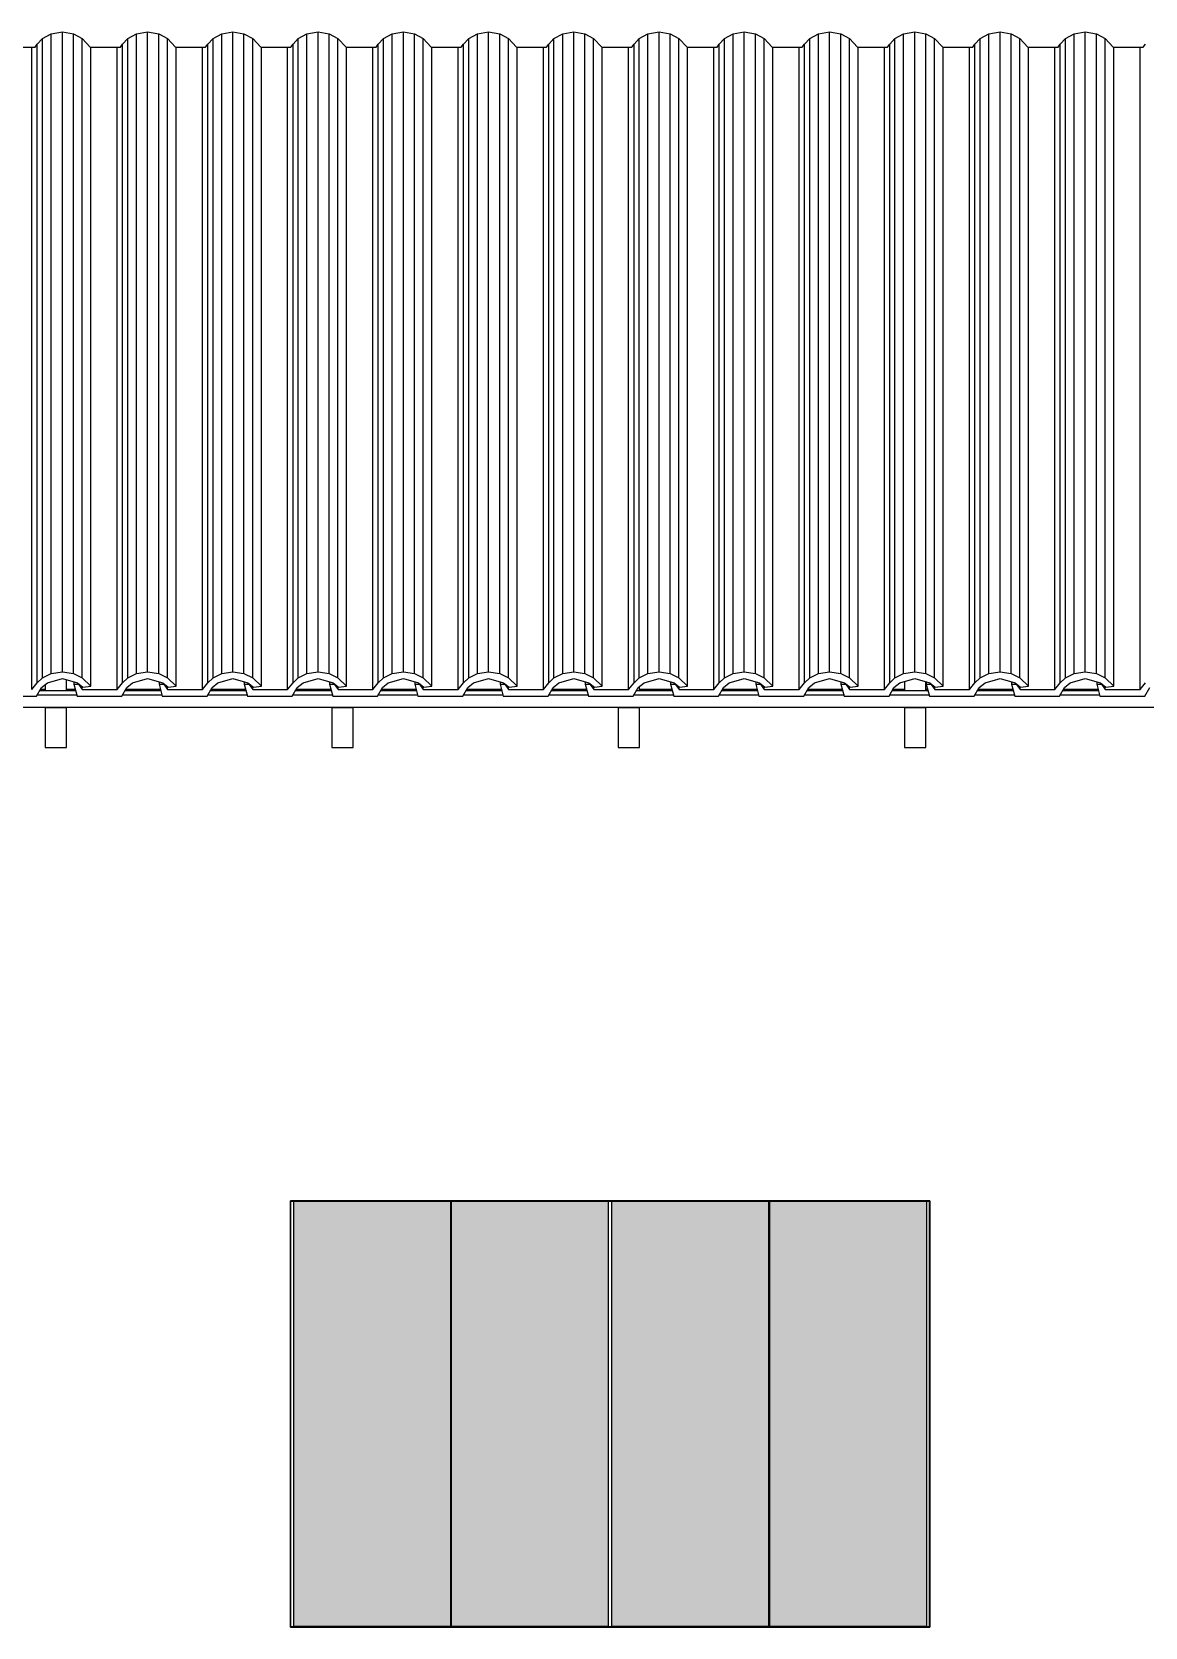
# Model space of a CAD drawing. Header units: metres. Extents: x 49 to 320, y -91 to 27.
# Drawn here: x 165.702 to 168.314, y -3.249 to 0.493 of the extents above; entities that cross this region are included whole.
import ezdxf

# ---------------------------------------------------------------- set-up
doc = ezdxf.new("R2010")
doc.units = ezdxf.units.M
doc.header["$LTSCALE"] = 0.2
doc.layers.add('ARQ-___-___-VST', color=9, linetype='Continuous')

msp = doc.modelspace()

# ---------------------------------------------------------------- hatches: boundary and pattern name
at = {"layer": 'ARQ-___-___-VST'}
h = msp.add_hatch(dxfattribs=at)
h.set_pattern_fill('VIDRO', color=256, scale=0.3, style=0)
h.set_pattern_definition([(60, (-61.96104, -33.99786), (-0.2249934, 0.1299), [0.084, -0.216]), (60, (-61.92504, -33.98286), (-0.2249934, 0.1299), [0.036, -0.264]), (60, (-61.96104, -33.98286), (-0.2249934, 0.1299), [0.06, -0.24]), (60, (-61.94304, -33.99786), (-0.2249934, 0.1299), [0.075, -0.225]), (60, (-61.96104, -34.01286), (-0.2249934, 0.1299), [0.12, -0.18]), (60, (-61.96104, -33.96786), (-0.2249934, 0.1299), [0.03, -0.27])])
h.paths.add_polyline_path([(178.6319, -2.2509), (178.2626, -2.2509), (178.2626, -3.2469), (178.6319, -3.2469)])
h.paths.add_polyline_path([(177.8924, -3.2469), (178.2616, -3.2469), (178.2616, -2.2509), (177.8924, -2.2509)])
h.paths.add_polyline_path([(177.8854, -2.2509), (177.5161, -2.2509), (177.5161, -3.2469), (177.8854, -3.2469)])
h.paths.add_polyline_path([(177.1459, -3.2469), (177.5151, -3.2469), (177.5151, -2.2509), (177.1459, -2.2509)])
h.paths.add_polyline_path([(175.6844, -2.2509), (175.3151, -2.2509), (175.3151, -3.2469), (175.6844, -3.2469)])
h.paths.add_polyline_path([(175.3141, -2.2509), (174.9449, -2.2509), (174.9449, -3.2469), (175.3141, -3.2469)])
h.paths.add_polyline_path([(174.5686, -3.2469), (174.9379, -3.2469), (174.9379, -2.2509), (174.5686, -2.2509)])
h.paths.add_polyline_path([(174.1984, -3.2469), (174.5676, -3.2469), (174.5676, -2.2509), (174.1984, -2.2509)])
h.paths.add_polyline_path([(167.8019, -2.2509), (167.4326, -2.2509), (167.4326, -3.2469), (167.8019, -3.2469)])
h.paths.add_polyline_path([(167.0624, -3.2469), (167.4316, -3.2469), (167.4316, -2.2509), (167.0624, -2.2509)])
h.paths.add_polyline_path([(166.6861, -3.2469), (167.0554, -3.2469), (167.0554, -2.2509), (166.6861, -2.2509)])
h.paths.add_polyline_path([(166.6851, -2.2509), (166.3159, -2.2509), (166.3159, -3.2469), (166.6851, -3.2469)])
h.paths.add_polyline_path([(164.8169, -2.2509), (164.4476, -2.2509), (164.4476, -3.2469), (164.8169, -3.2469)])
h.paths.add_polyline_path([(164.0774, -3.2469), (164.4466, -3.2469), (164.4466, -2.2509), (164.0774, -2.2509)])
h.paths.add_polyline_path([(164.0704, -2.2509), (163.7011, -2.2509), (163.7011, -3.2469), (164.0704, -3.2469)])
h.paths.add_polyline_path([(163.3309, -3.2469), (163.7001, -3.2469), (163.7001, -2.2509), (163.3309, -2.2509)])
h.paths.add_polyline_path([(161.2669, -2.2509), (160.8976, -2.2509), (160.8976, -3.2469), (161.2669, -3.2469)])
h.paths.add_polyline_path([(160.8966, -2.2509), (160.5274, -2.2509), (160.5274, -3.2469), (160.8966, -3.2469)])
h.paths.add_polyline_path([(160.1511, -3.2469), (160.5204, -3.2469), (160.5204, -2.2509), (160.1511, -2.2509)])
h.paths.add_polyline_path([(160.1501, -2.2509), (159.7809, -2.2509), (159.7809, -3.2469), (160.1501, -3.2469)])
h.paths.add_polyline_path([(157.9126, -3.2469), (158.2819, -3.2469), (158.2819, -2.2509), (157.9126, -2.2509)])
h.paths.add_polyline_path([(157.9116, -2.2509), (157.5424, -2.2509), (157.5424, -3.2469), (157.9116, -3.2469)])
h.paths.add_polyline_path([(157.5354, -2.2509), (157.1661, -2.2509), (157.1661, -3.2469), (157.5354, -3.2469)])
h.paths.add_polyline_path([(157.1651, -2.2509), (156.7959, -2.2509), (156.7959, -3.2469), (157.1651, -3.2469)])
h.paths.add_polyline_path([(150.3994, -2.2509), (150.0301, -2.2509), (150.0301, -3.2469), (150.3994, -3.2469)])
h.paths.add_polyline_path([(150.0291, -2.2509), (149.6599, -2.2509), (149.6599, -3.2469), (150.0291, -3.2469)])
h.paths.add_polyline_path([(149.6529, -2.2509), (149.2836, -2.2509), (149.2836, -3.2469), (149.6529, -3.2469)])
h.paths.add_polyline_path([(149.2826, -2.2509), (148.9134, -2.2509), (148.9134, -3.2469), (149.2826, -3.2469)])
h.paths.add_polyline_path([(147.4519, -2.2509), (147.0826, -2.2509), (147.0826, -3.2469), (147.4519, -3.2469)])
h.paths.add_polyline_path([(147.0816, -2.2509), (146.7124, -2.2509), (146.7124, -3.2469), (147.0816, -3.2469)])
h.paths.add_polyline_path([(146.7054, -2.2509), (146.3361, -2.2509), (146.3361, -3.2469), (146.7054, -3.2469)])
h.paths.add_polyline_path([(146.3351, -2.2509), (145.9659, -2.2509), (145.9659, -3.2469), (146.3351, -3.2469)])

# ---------------------------------------------------------------- linework, layer by layer
for p, q in [((165.7273, 0.4774), (165.7477, 0.4885)), ((165.7477, 0.4885), (165.7739, 0.4932)), ((165.7477, -1.012), (165.7477, 0.4885)), ((165.7739, -1.0079), (165.7739, 0.4932)), ((165.7739, 0.4932), (165.8, 0.4885)), ((165.8, -1.012), (165.8, 0.4885)), ((165.8, 0.4885), (165.8204, 0.4774)), ((165.9273, 0.4774), (165.9477, 0.4885)), ((165.9477, 0.4885), (165.9739, 0.4932)), ((165.9477, -1.012), (165.9477, 0.4885)), ((165.9739, -1.0079), (165.9739, 0.4932)), ((165.9739, 0.4932), (166, 0.4885)), ((166, -1.012), (166, 0.4885)), ((166, 0.4885), (166.0204, 0.4774)), ((166.1273, 0.4774), (166.1477, 0.4885)), ((166.1477, 0.4885), (166.1739, 0.4932)), ((166.1477, -1.012), (166.1477, 0.4885)), ((166.1739, -1.0079), (166.1739, 0.4932)), ((166.1739, 0.4932), (166.2, 0.4885)), ((166.2, -1.012), (166.2, 0.4885)), ((166.2, 0.4885), (166.2204, 0.4774)), ((166.3273, 0.4774), (166.3477, 0.4885)), ((166.3477, 0.4885), (166.3739, 0.4932)), ((166.3477, -1.012), (166.3477, 0.4885)), ((166.3739, -1.0079), (166.3739, 0.4932)), ((166.3739, 0.4932), (166.4, 0.4885)), ((166.4, -1.012), (166.4, 0.4885)), ((166.4, 0.4885), (166.4204, 0.4774)), ((166.5273, 0.4774), (166.5477, 0.4885)), ((166.5477, 0.4885), (166.5739, 0.4932)), ((166.5477, -1.012), (166.5477, 0.4885)), ((166.5739, -1.0079), (166.5739, 0.4932)), ((166.5739, 0.4932), (166.6, 0.4885)), ((166.6, -1.012), (166.6, 0.4885)), ((166.6, 0.4885), (166.6204, 0.4774)), ((166.7273, 0.4774), (166.7477, 0.4885)), ((166.7477, 0.4885), (166.7739, 0.4932)), ((166.7477, -1.012), (166.7477, 0.4885)), ((166.7739, -1.0079), (166.7739, 0.4932)), ((166.7739, 0.4932), (166.8, 0.4885)), ((166.8, -1.012), (166.8, 0.4885)), ((166.8, 0.4885), (166.8204, 0.4774)), ((166.9273, 0.4774), (166.9477, 0.4885)), ((166.9477, 0.4885), (166.9739, 0.4932)), ((166.9477, -1.012), (166.9477, 0.4885)), ((166.9739, -1.0079), (166.9739, 0.4932)), ((166.9739, 0.4932), (167, 0.4885)), ((167, -1.012), (167, 0.4885)), ((167, 0.4885), (167.0204, 0.4774)), ((167.1273, 0.4774), (167.1477, 0.4885)), ((167.1477, 0.4885), (167.1739, 0.4932)), ((167.1477, -1.012), (167.1477, 0.4885)), ((167.1739, -1.0079), (167.1739, 0.4932)), ((167.1739, 0.4932), (167.2, 0.4885)), ((167.2, -1.012), (167.2, 0.4885)), ((167.2, 0.4885), (167.2204, 0.4774)), ((167.3273, 0.4774), (167.3477, 0.4885)), ((167.3477, 0.4885), (167.3739, 0.4932)), ((167.3477, -1.012), (167.3477, 0.4885)), ((167.3739, -1.0079), (167.3739, 0.4932)), ((167.3739, 0.4932), (167.4, 0.4885)), ((167.4, -1.012), (167.4, 0.4885)), ((167.4, 0.4885), (167.4204, 0.4774)), ((167.5273, 0.4774), (167.5477, 0.4885)), ((167.5477, 0.4885), (167.5739, 0.4932)), ((167.5477, -1.012), (167.5477, 0.4885)), ((167.5739, -1.0079), (167.5739, 0.4932)), ((167.5739, 0.4932), (167.6, 0.4885)), ((167.6, -1.012), (167.6, 0.4885)), ((167.6, 0.4885), (167.6204, 0.4774)), ((167.7273, 0.4774), (167.7477, 0.4885)), ((167.7477, 0.4885), (167.7739, 0.4932)), ((167.7477, -1.012), (167.7477, 0.4885)), ((167.7739, -1.0079), (167.7739, 0.4932)), ((167.7739, 0.4932), (167.8, 0.4885)), ((167.8, -1.012), (167.8, 0.4885)), ((167.8, 0.4885), (167.8204, 0.4774)), ((167.9273, 0.4774), (167.9477, 0.4885)), ((167.9477, 0.4885), (167.9739, 0.4932)), ((167.9477, -1.012), (167.9477, 0.4885)), ((167.9739, -1.0079), (167.9739, 0.4932)), ((167.9739, 0.4932), (168, 0.4885)), ((168, -1.012), (168, 0.4885)), ((168, 0.4885), (168.0204, 0.4774)), ((168.1273, 0.4774), (168.1477, 0.4885)), ((168.1477, 0.4885), (168.1739, 0.4932)), ((168.1477, -1.012), (168.1477, 0.4885)), ((168.1739, -1.0079), (168.1739, 0.4932)), ((168.1739, 0.4932), (168.2, 0.4885)), ((168.2, -1.012), (168.2, 0.4885)), ((168.2, 0.4885), (168.2204, 0.4774)), ((165.6394, 0.4571), (165.7099, 0.4571)), ((165.7024, -1.0494), (165.7024, 0.4571)), ((165.7099, 0.4571), (165.7151, 0.4644)), ((165.7151, 0.4644), (165.7273, 0.4774)), ((165.7151, -1.0335), (165.7151, 0.4644)), ((165.7273, -1.0219), (165.7273, 0.4774)), ((165.8204, -1.0219), (165.8204, 0.4774)), ((165.8204, 0.4774), (165.8394, 0.4571)), ((165.8394, 0.4571), (165.9099, 0.4571)), ((165.8407, -1.0413), (165.8407, 0.4571)), ((165.9024, -1.0494), (165.9024, 0.4571)), ((165.9099, 0.4571), (165.9151, 0.4644)), ((165.9151, 0.4644), (165.9273, 0.4774)), ((165.9151, -1.0335), (165.9151, 0.4644)), ((165.9273, -1.0219), (165.9273, 0.4774)), ((166.0204, -1.0219), (166.0204, 0.4774)), ((166.0204, 0.4774), (166.0394, 0.4571)), ((166.0394, 0.4571), (166.1099, 0.4571)), ((166.0407, -1.0413), (166.0407, 0.4571)), ((166.1024, -1.0494), (166.1024, 0.4571)), ((166.1099, 0.4571), (166.1151, 0.4644)), ((166.1151, 0.4644), (166.1273, 0.4774)), ((166.1151, -1.0335), (166.1151, 0.4644)), ((166.1273, -1.0219), (166.1273, 0.4774)), ((166.2204, -1.0219), (166.2204, 0.4774)), ((166.2204, 0.4774), (166.2394, 0.4571)), ((166.2394, 0.4571), (166.3099, 0.4571)), ((166.2407, -1.0413), (166.2407, 0.4571)), ((166.3024, -1.0494), (166.3024, 0.4571)), ((166.3099, 0.4571), (166.3151, 0.4644)), ((166.3151, 0.4644), (166.3273, 0.4774)), ((166.3151, -1.0335), (166.3151, 0.4644)), ((166.3273, -1.0219), (166.3273, 0.4774)), ((166.4204, -1.0219), (166.4204, 0.4774)), ((166.4204, 0.4774), (166.4394, 0.4571)), ((166.4394, 0.4571), (166.5099, 0.4571)), ((166.4407, -1.0413), (166.4407, 0.4571)), ((166.5024, -1.0494), (166.5024, 0.4571)), ((166.5099, 0.4571), (166.5151, 0.4644)), ((166.5151, 0.4644), (166.5273, 0.4774)), ((166.5151, -1.0335), (166.5151, 0.4644)), ((166.5273, -1.0219), (166.5273, 0.4774)), ((166.6204, -1.0219), (166.6204, 0.4774)), ((166.6204, 0.4774), (166.6394, 0.4571)), ((166.6394, 0.4571), (166.7099, 0.4571)), ((166.6407, -1.0413), (166.6407, 0.4571)), ((166.7024, -1.0494), (166.7024, 0.4571)), ((166.7099, 0.4571), (166.7151, 0.4644)), ((166.7151, 0.4644), (166.7273, 0.4774)), ((166.7151, -1.0335), (166.7151, 0.4644)), ((166.7273, -1.0219), (166.7273, 0.4774)), ((166.8204, -1.0219), (166.8204, 0.4774)), ((166.8204, 0.4774), (166.8394, 0.4571)), ((166.8394, 0.4571), (166.9099, 0.4571)), ((166.8407, -1.0413), (166.8407, 0.4571)), ((166.9024, -1.0494), (166.9024, 0.4571)), ((166.9099, 0.4571), (166.9151, 0.4644)), ((166.9151, 0.4644), (166.9273, 0.4774)), ((166.9151, -1.0335), (166.9151, 0.4644)), ((166.9273, -1.0219), (166.9273, 0.4774)), ((167.0204, -1.0219), (167.0204, 0.4774)), ((167.0204, 0.4774), (167.0394, 0.4571)), ((167.0394, 0.4571), (167.1099, 0.4571)), ((167.0407, -1.0413), (167.0407, 0.4571)), ((167.1024, -1.0494), (167.1024, 0.4571)), ((167.1099, 0.4571), (167.1151, 0.4644)), ((167.1151, 0.4644), (167.1273, 0.4774)), ((167.1151, -1.0335), (167.1151, 0.4644)), ((167.1273, -1.0219), (167.1273, 0.4774)), ((167.2204, -1.0219), (167.2204, 0.4774)), ((167.2204, 0.4774), (167.2394, 0.4571)), ((167.2394, 0.4571), (167.3099, 0.4571)), ((167.2407, -1.0413), (167.2407, 0.4571)), ((167.3024, -1.0494), (167.3024, 0.4571)), ((167.3099, 0.4571), (167.3151, 0.4644)), ((167.3151, 0.4644), (167.3273, 0.4774)), ((167.3151, -1.0335), (167.3151, 0.4644)), ((167.3273, -1.0219), (167.3273, 0.4774)), ((167.4204, -1.0219), (167.4204, 0.4774)), ((167.4204, 0.4774), (167.4394, 0.4571)), ((167.4394, 0.4571), (167.5099, 0.4571)), ((167.4407, -1.0413), (167.4407, 0.4571)), ((167.5024, -1.0494), (167.5024, 0.4571)), ((167.5099, 0.4571), (167.5151, 0.4644)), ((167.5151, 0.4644), (167.5273, 0.4774)), ((167.5151, -1.0335), (167.5151, 0.4644)), ((167.5273, -1.0219), (167.5273, 0.4774)), ((167.6204, -1.0219), (167.6204, 0.4774)), ((167.6204, 0.4774), (167.6394, 0.4571)), ((167.6394, 0.4571), (167.7099, 0.4571)), ((167.6407, -1.0413), (167.6407, 0.4571)), ((167.7024, -1.0494), (167.7024, 0.4571)), ((167.7099, 0.4571), (167.7151, 0.4644)), ((167.7151, 0.4644), (167.7273, 0.4774)), ((167.7151, -1.0335), (167.7151, 0.4644)), ((167.7273, -1.0219), (167.7273, 0.4774)), ((167.8204, -1.0219), (167.8204, 0.4774)), ((167.8204, 0.4774), (167.8394, 0.4571)), ((167.8394, 0.4571), (167.9099, 0.4571)), ((167.8407, -1.0413), (167.8407, 0.4571)), ((167.9024, -1.0494), (167.9024, 0.4571)), ((167.9099, 0.4571), (167.9151, 0.4644)), ((167.9151, 0.4644), (167.9273, 0.4774)), ((167.9151, -1.0335), (167.9151, 0.4644)), ((167.9273, -1.0219), (167.9273, 0.4774)), ((168.0204, -1.0219), (168.0204, 0.4774)), ((168.0204, 0.4774), (168.0394, 0.4571)), ((168.0394, 0.4571), (168.1099, 0.4571)), ((168.0407, -1.0413), (168.0407, 0.4571)), ((168.1024, -1.0494), (168.1024, 0.4571)), ((168.1099, 0.4571), (168.1151, 0.4644)), ((168.1151, 0.4644), (168.1273, 0.4774)), ((168.1151, -1.0335), (168.1151, 0.4644)), ((168.1273, -1.0219), (168.1273, 0.4774)), ((168.2204, -1.0219), (168.2204, 0.4774)), ((168.2204, 0.4774), (168.2394, 0.4571)), ((168.2394, 0.4571), (168.3099, 0.4571)), ((168.2407, -1.0413), (168.2407, 0.4571)), ((168.3024, -1.0494), (168.3024, 0.4571)), ((168.3099, 0.4571), (168.3151, 0.4644)), ((165.7477, -1.012), (165.7739, -1.0079)), ((165.7739, -1.0079), (165.8, -1.012)), ((165.9477, -1.012), (165.9739, -1.0079)), ((165.9739, -1.0079), (166, -1.012)), ((166.1477, -1.012), (166.1739, -1.0079)), ((166.1739, -1.0079), (166.2, -1.012)), ((166.3477, -1.012), (166.3739, -1.0079)), ((166.3739, -1.0079), (166.4, -1.012)), ((166.5477, -1.012), (166.5739, -1.0079)), ((166.5739, -1.0079), (166.6, -1.012)), ((166.7477, -1.012), (166.7739, -1.0079)), ((166.7739, -1.0079), (166.8, -1.012)), ((166.9477, -1.012), (166.9739, -1.0079)), ((166.9739, -1.0079), (167, -1.012)), ((167.1477, -1.012), (167.1739, -1.0079)), ((167.1739, -1.0079), (167.2, -1.012)), ((167.3477, -1.012), (167.3739, -1.0079)), ((167.3739, -1.0079), (167.4, -1.012)), ((167.5477, -1.012), (167.5739, -1.0079)), ((167.5739, -1.0079), (167.6, -1.012)), ((167.7477, -1.012), (167.7739, -1.0079)), ((167.7739, -1.0079), (167.8, -1.012)), ((167.9477, -1.012), (167.9739, -1.0079)), ((167.9739, -1.0079), (168, -1.012)), ((168.1477, -1.012), (168.1739, -1.0079)), ((168.1739, -1.0079), (168.2, -1.012)), ((165.7024, -1.0494), (165.7151, -1.0335)), ((165.7134, -1.065), (165.725, -1.0451)), ((165.7151, -1.0335), (165.7273, -1.0219)), ((165.725, -1.0451), (165.7386, -1.0335)), ((165.7273, -1.0219), (165.7477, -1.012)), ((165.7339, -1.0375), (165.7339, -1.0523)), ((165.7386, -1.0335), (165.7739, -1.0234)), ((165.7739, -1.0234), (165.8092, -1.0335)), ((165.7839, -1.0523), (165.7839, -1.0263)), ((165.8, -1.012), (165.8204, -1.0219)), ((165.8007, -1.0311), (165.8007, -1.0371)), ((165.8007, -1.0371), (165.8082, -1.065)), ((165.8007, -1.0371), (165.8117, -1.0371)), ((165.8092, -1.0335), (165.822, -1.0442)), ((165.8117, -1.0371), (165.8117, -1.0356)), ((165.8117, -1.0371), (165.8207, -1.0494)), ((165.8204, -1.0219), (165.8407, -1.0413)), ((165.8207, -1.0494), (165.8207, -1.0431)), ((165.822, -1.0442), (165.8407, -1.0413)), ((165.9024, -1.0494), (165.9151, -1.0335)), ((165.9134, -1.065), (165.925, -1.0451)), ((165.9151, -1.0335), (165.9273, -1.0219)), ((165.925, -1.0451), (165.9386, -1.0335)), ((165.9273, -1.0219), (165.9477, -1.012)), ((165.9386, -1.0335), (165.9739, -1.0234)), ((165.9739, -1.0234), (166.0092, -1.0335)), ((166, -1.012), (166.0204, -1.0219)), ((166.0007, -1.0311), (166.0007, -1.0371)), ((166.0007, -1.0371), (166.0082, -1.065)), ((166.0007, -1.0371), (166.0117, -1.0371)), ((166.0092, -1.0335), (166.022, -1.0442)), ((166.0117, -1.0371), (166.0117, -1.0356)), ((166.0117, -1.0371), (166.0207, -1.0494)), ((166.0204, -1.0219), (166.0407, -1.0413)), ((166.0207, -1.0494), (166.0207, -1.0431)), ((166.022, -1.0442), (166.0407, -1.0413)), ((166.1024, -1.0494), (166.1151, -1.0335)), ((166.1134, -1.065), (166.125, -1.0451)), ((166.1151, -1.0335), (166.1273, -1.0219)), ((166.125, -1.0451), (166.1386, -1.0335)), ((166.1273, -1.0219), (166.1477, -1.012)), ((166.1386, -1.0335), (166.1739, -1.0234)), ((166.1739, -1.0234), (166.2092, -1.0335)), ((166.2, -1.012), (166.2204, -1.0219)), ((166.2007, -1.0311), (166.2007, -1.0371)), ((166.2007, -1.0371), (166.2082, -1.065)), ((166.2007, -1.0371), (166.2117, -1.0371)), ((166.2092, -1.0335), (166.222, -1.0442)), ((166.2117, -1.0371), (166.2117, -1.0356)), ((166.2117, -1.0371), (166.2207, -1.0494)), ((166.2204, -1.0219), (166.2407, -1.0413)), ((166.2207, -1.0494), (166.2207, -1.0431)), ((166.222, -1.0442), (166.2407, -1.0413)), ((166.3024, -1.0494), (166.3151, -1.0335)), ((166.3134, -1.065), (166.325, -1.0451)), ((166.3151, -1.0335), (166.3273, -1.0219)), ((166.325, -1.0451), (166.3386, -1.0335)), ((166.3273, -1.0219), (166.3477, -1.012)), ((166.3386, -1.0335), (166.3739, -1.0234)), ((166.3739, -1.0234), (166.4092, -1.0335)), ((166.4, -1.012), (166.4204, -1.0219)), ((166.4007, -1.0311), (166.4007, -1.0371)), ((166.4007, -1.0371), (166.4082, -1.065)), ((166.4007, -1.0371), (166.4117, -1.0371)), ((166.4092, -1.0335), (166.422, -1.0442)), ((166.4117, -1.0371), (166.4117, -1.0356)), ((166.4117, -1.0371), (166.4207, -1.0494)), ((166.4204, -1.0219), (166.4407, -1.0413)), ((166.4207, -1.0494), (166.4207, -1.0431)), ((166.422, -1.0442), (166.4407, -1.0413)), ((166.5024, -1.0494), (166.5151, -1.0335)), ((166.5134, -1.065), (166.525, -1.0451)), ((166.5151, -1.0335), (166.5273, -1.0219)), ((166.525, -1.0451), (166.5386, -1.0335)), ((166.5273, -1.0219), (166.5477, -1.012)), ((166.5386, -1.0335), (166.5739, -1.0234)), ((166.5739, -1.0234), (166.6092, -1.0335)), ((166.6, -1.012), (166.6204, -1.0219)), ((166.6007, -1.0311), (166.6007, -1.0371)), ((166.6007, -1.0371), (166.6082, -1.065)), ((166.6007, -1.0371), (166.6117, -1.0371)), ((166.6092, -1.0335), (166.622, -1.0442)), ((166.6117, -1.0371), (166.6117, -1.0356)), ((166.6117, -1.0371), (166.6207, -1.0494)), ((166.6204, -1.0219), (166.6407, -1.0413)), ((166.6207, -1.0494), (166.6207, -1.0431)), ((166.622, -1.0442), (166.6407, -1.0413)), ((166.7024, -1.0494), (166.7151, -1.0335)), ((166.7134, -1.065), (166.725, -1.0451)), ((166.7151, -1.0335), (166.7273, -1.0219)), ((166.725, -1.0451), (166.7386, -1.0335)), ((166.7273, -1.0219), (166.7477, -1.012)), ((166.7386, -1.0335), (166.7739, -1.0234)), ((166.7739, -1.0234), (166.8092, -1.0335)), ((166.8, -1.012), (166.8204, -1.0219)), ((166.8007, -1.0311), (166.8007, -1.0371)), ((166.8007, -1.0371), (166.8082, -1.065)), ((166.8007, -1.0371), (166.8117, -1.0371)), ((166.8092, -1.0335), (166.822, -1.0442)), ((166.8117, -1.0371), (166.8117, -1.0356)), ((166.8117, -1.0371), (166.8207, -1.0494)), ((166.8204, -1.0219), (166.8407, -1.0413)), ((166.8207, -1.0494), (166.8207, -1.0431)), ((166.822, -1.0442), (166.8407, -1.0413)), ((166.9024, -1.0494), (166.9151, -1.0335)), ((166.9134, -1.065), (166.925, -1.0451)), ((166.9151, -1.0335), (166.9273, -1.0219)), ((166.925, -1.0451), (166.9386, -1.0335)), ((166.9273, -1.0219), (166.9477, -1.012)), ((166.9386, -1.0335), (166.9739, -1.0234)), ((166.9739, -1.0234), (167.0092, -1.0335)), ((167, -1.012), (167.0204, -1.0219)), ((167.0007, -1.0311), (167.0007, -1.0371)), ((167.0007, -1.0371), (167.0082, -1.065)), ((167.0007, -1.0371), (167.0117, -1.0371)), ((167.0092, -1.0335), (167.022, -1.0442)), ((167.0117, -1.0371), (167.0117, -1.0356)), ((167.0117, -1.0371), (167.0207, -1.0494)), ((167.0204, -1.0219), (167.0407, -1.0413)), ((167.0207, -1.0494), (167.0207, -1.0431)), ((167.022, -1.0442), (167.0407, -1.0413)), ((167.1024, -1.0494), (167.1151, -1.0335)), ((167.1134, -1.065), (167.125, -1.0451)), ((167.1151, -1.0335), (167.1273, -1.0219)), ((167.125, -1.0451), (167.1386, -1.0335)), ((167.1273, -1.0219), (167.1477, -1.012)), ((167.1279, -1.0523), (167.1279, -1.0426)), ((167.1386, -1.0335), (167.1739, -1.0234)), ((167.1739, -1.0234), (167.2092, -1.0335)), ((167.2, -1.012), (167.2204, -1.0219)), ((167.2007, -1.0311), (167.2007, -1.0371)), ((167.2007, -1.0371), (167.2082, -1.065)), ((167.2007, -1.0371), (167.2117, -1.0371)), ((167.2092, -1.0335), (167.222, -1.0442)), ((167.2117, -1.0371), (167.2117, -1.0356)), ((167.2117, -1.0371), (167.2207, -1.0494)), ((167.2204, -1.0219), (167.2407, -1.0413)), ((167.2207, -1.0494), (167.2207, -1.0431)), ((167.222, -1.0442), (167.2407, -1.0413)), ((167.3024, -1.0494), (167.3151, -1.0335)), ((167.3134, -1.065), (167.325, -1.0451)), ((167.3151, -1.0335), (167.3273, -1.0219)), ((167.325, -1.0451), (167.3386, -1.0335)), ((167.3273, -1.0219), (167.3477, -1.012)), ((167.3386, -1.0335), (167.3739, -1.0234)), ((167.3739, -1.0234), (167.4092, -1.0335)), ((167.4, -1.012), (167.4204, -1.0219)), ((167.4007, -1.0311), (167.4007, -1.0371)), ((167.4007, -1.0371), (167.4082, -1.065)), ((167.4007, -1.0371), (167.4117, -1.0371)), ((167.4092, -1.0335), (167.422, -1.0442)), ((167.4117, -1.0371), (167.4117, -1.0356)), ((167.4117, -1.0371), (167.4207, -1.0494)), ((167.4204, -1.0219), (167.4407, -1.0413)), ((167.4207, -1.0494), (167.4207, -1.0431)), ((167.422, -1.0442), (167.4407, -1.0413)), ((167.5024, -1.0494), (167.5151, -1.0335)), ((167.5134, -1.065), (167.525, -1.0451)), ((167.5151, -1.0335), (167.5273, -1.0219)), ((167.525, -1.0451), (167.5386, -1.0335)), ((167.5273, -1.0219), (167.5477, -1.012)), ((167.5386, -1.0335), (167.5739, -1.0234)), ((167.5739, -1.0234), (167.6092, -1.0335)), ((167.6, -1.012), (167.6204, -1.0219)), ((167.6007, -1.0311), (167.6007, -1.0371)), ((167.6007, -1.0371), (167.6082, -1.065)), ((167.6007, -1.0371), (167.6117, -1.0371)), ((167.6092, -1.0335), (167.622, -1.0442)), ((167.6117, -1.0371), (167.6117, -1.0356)), ((167.6117, -1.0371), (167.6207, -1.0494)), ((167.6204, -1.0219), (167.6407, -1.0413)), ((167.6207, -1.0494), (167.6207, -1.0431)), ((167.622, -1.0442), (167.6407, -1.0413)), ((167.7024, -1.0494), (167.7151, -1.0335)), ((167.7134, -1.065), (167.725, -1.0451)), ((167.7151, -1.0335), (167.7273, -1.0219)), ((167.725, -1.0451), (167.7386, -1.0335)), ((167.7273, -1.0219), (167.7477, -1.012)), ((167.7386, -1.0335), (167.7739, -1.0234)), ((167.7499, -1.0303), (167.7499, -1.0523)), ((167.7739, -1.0234), (167.8092, -1.0335)), ((167.7999, -1.0523), (167.7999, -1.0309)), ((167.8, -1.012), (167.8204, -1.0219)), ((167.8007, -1.0311), (167.8007, -1.0371)), ((167.8007, -1.0371), (167.8082, -1.065)), ((167.8007, -1.0371), (167.8117, -1.0371)), ((167.8092, -1.0335), (167.822, -1.0442)), ((167.8117, -1.0371), (167.8117, -1.0356)), ((167.8117, -1.0371), (167.8207, -1.0494)), ((167.8204, -1.0219), (167.8407, -1.0413)), ((167.8207, -1.0494), (167.8207, -1.0431)), ((167.822, -1.0442), (167.8407, -1.0413)), ((167.9024, -1.0494), (167.9151, -1.0335)), ((167.9134, -1.065), (167.925, -1.0451)), ((167.9151, -1.0335), (167.9273, -1.0219)), ((167.925, -1.0451), (167.9386, -1.0335)), ((167.9273, -1.0219), (167.9477, -1.012)), ((167.9386, -1.0335), (167.9739, -1.0234)), ((167.9739, -1.0234), (168.0092, -1.0335)), ((168, -1.012), (168.0204, -1.0219)), ((168.0007, -1.0311), (168.0007, -1.0371)), ((168.0007, -1.0371), (168.0082, -1.065)), ((168.0007, -1.0371), (168.0117, -1.0371)), ((168.0092, -1.0335), (168.022, -1.0442)), ((168.0117, -1.0371), (168.0117, -1.0356)), ((168.0117, -1.0371), (168.0207, -1.0494)), ((168.0204, -1.0219), (168.0407, -1.0413)), ((168.0207, -1.0494), (168.0207, -1.0431)), ((168.022, -1.0442), (168.0407, -1.0413)), ((168.1024, -1.0494), (168.1151, -1.0335)), ((168.1134, -1.065), (168.125, -1.0451)), ((168.1151, -1.0335), (168.1273, -1.0219)), ((168.125, -1.0451), (168.1386, -1.0335)), ((168.1273, -1.0219), (168.1477, -1.012)), ((168.1386, -1.0335), (168.1739, -1.0234)), ((168.1739, -1.0234), (168.2092, -1.0335)), ((168.2, -1.012), (168.2204, -1.0219)), ((168.2007, -1.0311), (168.2007, -1.0371)), ((168.2007, -1.0371), (168.2082, -1.065)), ((168.2007, -1.0371), (168.2117, -1.0371)), ((168.2092, -1.0335), (168.222, -1.0442)), ((168.2117, -1.0371), (168.2117, -1.0356)), ((168.2117, -1.0371), (168.2207, -1.0494)), ((168.2204, -1.0219), (168.2407, -1.0413)), ((168.2207, -1.0494), (168.2207, -1.0431)), ((168.222, -1.0442), (168.2407, -1.0413)), ((168.3024, -1.0494), (168.3151, -1.0335)), ((168.3134, -1.065), (168.325, -1.0451)), ((165.6082, -1.065), (165.7134, -1.065)), ((165.715, -1.0622), (165.8074, -1.0622)), ((165.8048, -1.0523), (165.7208, -1.0523)), ((165.7228, -1.0489), (165.7339, -1.0489)), ((165.7839, -1.0489), (165.8039, -1.0489)), ((165.8082, -1.065), (165.9134, -1.065)), ((165.8207, -1.0494), (165.9024, -1.0494)), ((165.915, -1.0622), (166.0074, -1.0622)), ((166.0048, -1.0523), (165.9208, -1.0523)), ((165.9228, -1.0489), (166.0039, -1.0489)), ((166.0082, -1.065), (166.1134, -1.065)), ((166.0207, -1.0494), (166.1024, -1.0494)), ((166.115, -1.0622), (166.2074, -1.0622)), ((166.2048, -1.0523), (166.1208, -1.0523)), ((166.1228, -1.0489), (166.2039, -1.0489)), ((166.2082, -1.065), (166.3134, -1.065)), ((166.2207, -1.0494), (166.3024, -1.0494)), ((166.315, -1.0622), (166.4074, -1.0622)), ((166.4048, -1.0523), (166.3208, -1.0523)), ((166.3228, -1.0489), (166.4039, -1.0489)), ((166.4082, -1.065), (166.5134, -1.065)), ((166.4207, -1.0494), (166.5024, -1.0494)), ((166.515, -1.0622), (166.6074, -1.0622)), ((166.6048, -1.0523), (166.5208, -1.0523)), ((166.5228, -1.0489), (166.6039, -1.0489)), ((166.6082, -1.065), (166.7134, -1.065)), ((166.6207, -1.0494), (166.7024, -1.0494)), ((166.715, -1.0622), (166.8074, -1.0622)), ((166.8048, -1.0523), (166.7208, -1.0523)), ((166.7228, -1.0489), (166.8039, -1.0489)), ((166.8082, -1.065), (166.9134, -1.065)), ((166.8207, -1.0494), (166.9024, -1.0494)), ((166.915, -1.0622), (167.0074, -1.0622)), ((167.0048, -1.0523), (166.9208, -1.0523)), ((166.9228, -1.0489), (167.0039, -1.0489)), ((167.0082, -1.065), (167.1134, -1.065)), ((167.0207, -1.0494), (167.1024, -1.0494)), ((167.115, -1.0622), (167.2074, -1.0622)), ((167.2048, -1.0523), (167.1208, -1.0523)), ((167.1279, -1.0489), (167.2039, -1.0489)), ((167.2082, -1.065), (167.3134, -1.065)), ((167.2207, -1.0494), (167.3024, -1.0494)), ((167.315, -1.0622), (167.4074, -1.0622)), ((167.4048, -1.0523), (167.3208, -1.0523)), ((167.3228, -1.0489), (167.4039, -1.0489)), ((167.4082, -1.065), (167.5134, -1.065)), ((167.4207, -1.0494), (167.5024, -1.0494)), ((167.515, -1.0622), (167.6074, -1.0622)), ((167.6048, -1.0523), (167.5208, -1.0523)), ((167.5228, -1.0489), (167.6039, -1.0489)), ((167.6082, -1.065), (167.7134, -1.065)), ((167.6207, -1.0494), (167.7024, -1.0494)), ((167.715, -1.0622), (167.8074, -1.0622)), ((167.8048, -1.0523), (167.7208, -1.0523)), ((167.7228, -1.0489), (167.7499, -1.0489)), ((167.7999, -1.0489), (167.8039, -1.0489)), ((167.8082, -1.065), (167.9134, -1.065)), ((167.8207, -1.0494), (167.9024, -1.0494)), ((167.915, -1.0622), (168.0074, -1.0622)), ((168.0048, -1.0523), (167.9208, -1.0523)), ((167.9228, -1.0489), (168.0039, -1.0489)), ((168.0082, -1.065), (168.1134, -1.065)), ((168.0207, -1.0494), (168.1024, -1.0494)), ((168.115, -1.0622), (168.2074, -1.0622)), ((168.2048, -1.0523), (168.1208, -1.0523)), ((168.1228, -1.0489), (168.2039, -1.0489)), ((168.2082, -1.065), (168.3134, -1.065)), ((168.2207, -1.0494), (168.3024, -1.0494)), ((162.3739, -1.0905), (169.1439, -1.0905)), ((165.7339, -1.0905), (165.7339, -1.0914)), ((165.7339, -1.0914), (165.7339, -1.1858)), ((165.7339, -1.0914), (165.7839, -1.0914)), ((165.7839, -1.0914), (165.7839, -1.0905)), ((165.7839, -1.1858), (165.7839, -1.0914)), ((166.4059, -1.0905), (166.4059, -1.0914)), ((166.4059, -1.0914), (166.4059, -1.1858)), ((166.4059, -1.0914), (166.4559, -1.0914)), ((166.4559, -1.0914), (166.4559, -1.0905)), ((166.4559, -1.1858), (166.4559, -1.0914)), ((167.0779, -1.0905), (167.0779, -1.0914)), ((167.0779, -1.0914), (167.0779, -1.1858)), ((167.0779, -1.0914), (167.1279, -1.0914)), ((167.1279, -1.0914), (167.1279, -1.0905)), ((167.1279, -1.1858), (167.1279, -1.0914)), ((167.7499, -1.0905), (167.7499, -1.0914)), ((167.7499, -1.0914), (167.7499, -1.1858)), ((167.7499, -1.0914), (167.7999, -1.0914)), ((167.7999, -1.0914), (167.7999, -1.0905)), ((167.7999, -1.1858), (167.7999, -1.0914)), ((165.7339, -1.1858), (165.7839, -1.1858)), ((166.4059, -1.1858), (166.4559, -1.1858)), ((167.0779, -1.1858), (167.1279, -1.1858)), ((167.7499, -1.1858), (167.7999, -1.1858)), ((166.3089, -2.2489), (167.8089, -2.2489)), ((166.3089, -3.2489), (166.3089, -2.2489)), ((166.3089, -2.2489), (166.3089, -3.2479)), ((167.8089, -2.2489), (166.3089, -2.2489)), ((166.3099, -2.2499), (167.8079, -2.2499)), ((166.3099, -3.2479), (166.3099, -2.2499)), ((166.3159, -2.2509), (166.3159, -3.2469)), ((166.6851, -2.2509), (166.3159, -2.2509)), ((166.6851, -3.2469), (166.6851, -2.2509)), ((166.6861, -2.2509), (166.6861, -3.2469)), ((167.0554, -2.2509), (166.6861, -2.2509)), ((167.0554, -3.2469), (167.0554, -2.2509)), ((167.0624, -2.2509), (167.0624, -3.2469)), ((167.4316, -2.2509), (167.0624, -2.2509)), ((167.4316, -3.2469), (167.4316, -2.2509)), ((167.4326, -2.2509), (167.4326, -3.2469)), ((167.8019, -2.2509), (167.4326, -2.2509)), ((167.8019, -3.2469), (167.8019, -2.2509)), ((167.8079, -2.2499), (167.8079, -3.2479)), ((167.8089, -2.2489), (167.8089, -3.2489)), ((167.8089, -3.2489), (167.8089, -2.2489)), ((166.3089, -3.2479), (166.3089, -3.2489)), ((167.8089, -3.2489), (166.3089, -3.2489)), ((166.3089, -3.2489), (167.8089, -3.2489)), ((167.8079, -3.2479), (166.3099, -3.2479)), ((166.3159, -3.2469), (166.6851, -3.2469)), ((166.6861, -3.2469), (167.0554, -3.2469)), ((167.0624, -3.2469), (167.4316, -3.2469)), ((167.4326, -3.2469), (167.8019, -3.2469))]:
    msp.add_line(p, q)

doc.saveas('drawing.dxf')
